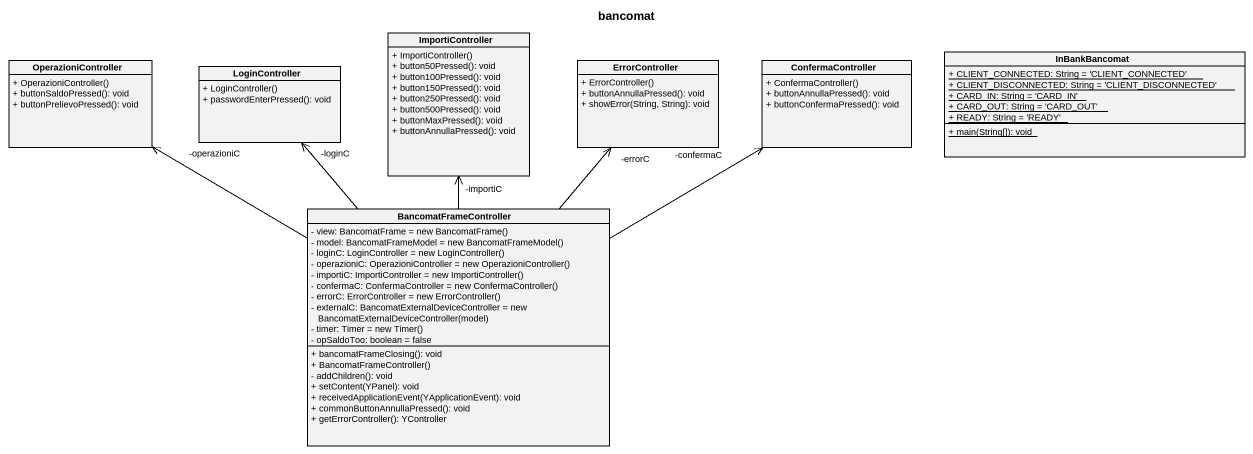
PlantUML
@startuml
title bancomat
hide circle
hide empty members
skinparam classAttributeIconSize 0
class ImportiController {
  + ImportiController()
  + button50Pressed(): void
  + button100Pressed(): void
  + button150Pressed(): void
  + button250Pressed(): void
  + button500Pressed(): void
  + buttonMaxPressed(): void
  + buttonAnnullaPressed(): void
}
class InBankBancomat {
  {static} + CLIENT_CONNECTED: String = 'CLIENT_CONNECTED'
  {static} + CLIENT_DISCONNECTED: String = 'CLIENT_DISCONNECTED'
  {static} + CARD_IN: String = 'CARD_IN'
  {static} + CARD_OUT: String = 'CARD_OUT'
  {static} + READY: String = 'READY'
  {static} + main(String[]): void
}
class OperazioniController {
  + OperazioniController()
  + buttonSaldoPressed(): void
  + buttonPrelievoPressed(): void
}
class LoginController {
  + LoginController()
  + passwordEnterPressed(): void
}
class ErrorController {
  + ErrorController()
  + buttonAnnullaPressed(): void
  + showError(String, String): void
}
class ConfermaController {
  + ConfermaController()
  + buttonAnnullaPressed(): void
  + buttonConfermaPressed(): void
}
class BancomatFrameController {
  {field} - view: BancomatFrame = new BancomatFrame()
  {field} - model: BancomatFrameModel = new BancomatFrameModel()
  {field} - loginC: LoginController = new LoginController()
  {field} - operazioniC: OperazioniController = new OperazioniController()
  {field} - importiC: ImportiController = new ImportiController()
  {field} - confermaC: ConfermaController = new ConfermaController()
  {field} - errorC: ErrorController = new ErrorController()
  {field} - externalC: BancomatExternalDeviceController = new BancomatExternalDeviceController(model)
  {field} - timer: Timer = new Timer()
  - opSaldoToo: boolean = false
  + bancomatFrameClosing(): void
  + BancomatFrameController()
  - addChildren(): void
  + setContent(YPanel): void
  + receivedApplicationEvent(YApplicationEvent): void
  + commonButtonAnnullaPressed(): void
  + getErrorController(): YController
}
BancomatFrameController -up-> "-importiC" ImportiController
BancomatFrameController -left-> "-operazioniC" OperazioniController
BancomatFrameController -up-> "-loginC" LoginController
BancomatFrameController -up-> "-errorC" ErrorController
BancomatFrameController -right-> "-confermaC" ConfermaController
@enduml
